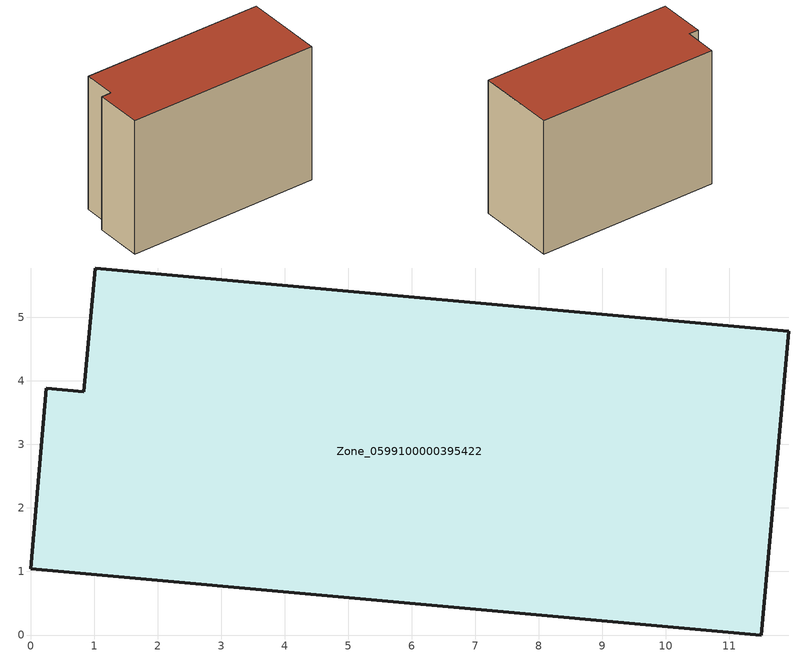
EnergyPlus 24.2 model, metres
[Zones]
Zone_0599100000395422
 floor ground (C_G): 11.5,0 0,1.04 0.25,3.88 0.83,3.83 1.01,5.78 11.93,4.79 z0
 wall outside (C_F): 0.83,3.83 0.25,3.88 0,1.04 11.5,0 11.93,4.79 1.01,5.78 0.83,3.83 z0:8.34
 roof outside (C_R): 11.93,4.79 1.01,5.78 0.83,3.83 0.25,3.88 0,1.04 11.5,0 z8.34
[BUILDING]
Pand.0599100000395422: North Axis=0; Terrain=City; Loads Convergence Tolerance Value=0.04; Temperature Convergence Tolerance Value=0.4; Solar Distribution=FullExterior; Maximum Number of Warmup Days=25; Minimum Number of Warmup Days=1
[Site:Location]
Rotterdam.The.Hague.AP_ZH_NLD Design_Conditions: Latitude=51.96; Longitude=4.45; Time Zone=1; Elevation=-4.5
[SITE:GROUNDTEMPERATURE:BUILDINGSURFACE]
18, 18, 18, 18, 18, 18, 18, 18, 18, 18, 18, 18
[MATERIAL] Thermal Absorptance=0.9; Solar Absorptance=0.7; Visible Absorptance=0.7
Name | Roughness | Thickness | Conductivity | Density | Specific Heat
G.TI.1992-2005 | MediumSmooth | 0.15 | 0.06 | 540 | 1210
F.TI.1992-2005 | Rough | 0.3 | 0.12 | 1920 | 840
R.TI.1992-2005 | MediumRough | 0.2 | 0.08 | 1500 | 1000
[CONSTRUCTION]
C_G: G.TI.1992-2005
C_F: F.TI.1992-2005
C_R: R.TI.1992-2005
[ZONE]
Zone_0599100000395422: Type=1; Multiplier=1; Ceiling Height=Autocalculate; Volume=Autocalculate; Floor Area=autocalculate; Part of Total Floor Area=Yes
[ZONEINFILTRATION:DESIGNFLOWRATE]
Infil_Zone_0599100000395422: Zone or ZoneList or Space or SpaceList=Zone_0599100000395422; Schedule=AlwaysOn; Design Flow Rate Calculation Method=Flow/Area; Flow Rate per Floor Area=0.0015; Constant Term Coefficient=1; Temperature Term Coefficient=0; Velocity Term Coefficient=0; Velocity Squared Term Coefficient=0
[HVACTEMPLATE:ZONE:IDEALLOADSAIRSYSTEM]
Zone_0599100000395422: Maximum Heating Supply Air Temperature=50; Minimum Cooling Supply Air Temperature=13; Maximum Heating Supply Air Humidity Ratio=0.0156; Minimum Cooling Supply Air Humidity Ratio=0.0077; Heating Limit=NoLimit; Cooling Limit=NoLimit; Dehumidification Control Type=ConstantSensibleHeatRatio; Cooling Sensible Heat Ratio=0.7; Dehumidification Setpoint=60; Humidification Control Type=None; Humidification Setpoint=30; Outdoor Air Method=None; Outdoor Air Flow Rate per Person=0.00944; Outdoor Air Flow Rate per Zone Floor Area=0; Outdoor Air Flow Rate per Zone=0; Demand Controlled Ventilation Type=None; Outdoor Air Economizer Type=NoEconomizer; Heat Recovery Type=None; Sensible Heat Recovery Effectiveness=0.7; Latent Heat Recovery Effectiveness=0.65
[ZONECONTROL:THERMOSTAT]
ThermostatControl_Zone_0599100000395422: Zone or ZoneList=Zone_0599100000395422; Control Type Schedule=DualSetpointControlType; Control 1=Thermostat_Zone_0599100000395422; Temperature Difference Between Cutout And Setpoint=0
[THERMOSTATSETPOINT:DUALSETPOINT]
Thermostat_Zone_0599100000395422: Heating Setpoint Temperature Schedule=HeatingSetpoint_Zone_0599100000395422; Cooling Setpoint Temperature Schedule=CoolingSetpoint_Zone_0599100000395422
[SCHEDULE:COMPACT]
HeatingSetpoint_Zone_0599100000395422: Through: 12/31, For: AllDays, Until: 24:00, 21
CoolingSetpoint_Zone_0599100000395422: Through: 12/31, For: AllDays, Until: 24:00, 24
DualSetpointControlType: Through: 12/31, For: AllDays, Until: 24:00, 4
AlwaysOn: Through: 12/31, For: AllDays, Until: 24:00, 1
